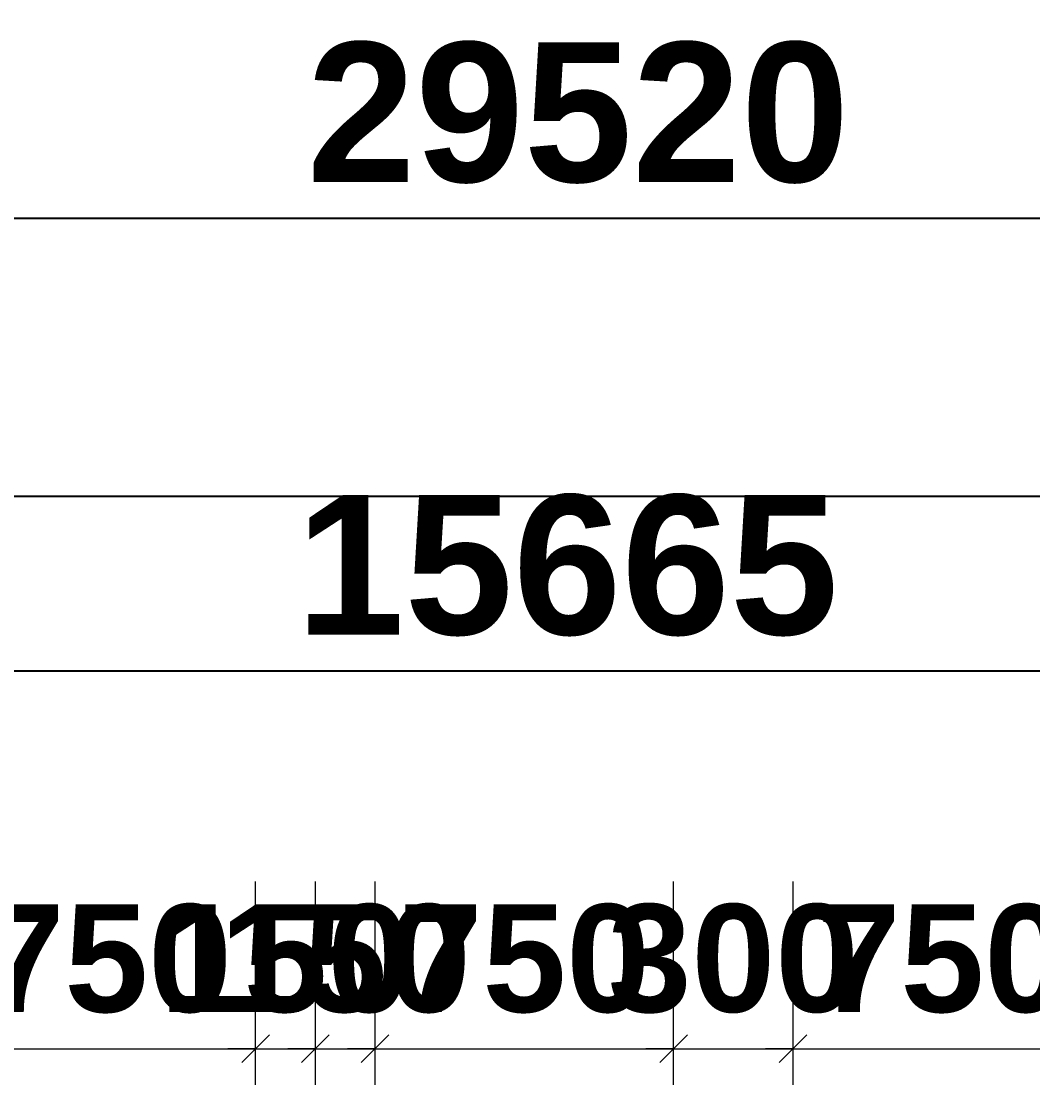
# Model space of a CAD drawing. Header units: inches. Extents: x 22 to 382261, y 22 to 371281.
# Drawn here: x 142345 to 144884, y 222115 to 224806 of the extents above; entities that cross this region are included whole.
import ezdxf

# ---------------------------------------------------------------- set-up
doc = ezdxf.new("R2010")
doc.units = ezdxf.units.IN
doc.header["$MEASUREMENT"] = 0
doc.layers.add('A-ANNO-DIMS', color=211, linetype='Continuous', lineweight=9)
doc.styles.add('Arial_B', font='arialbd.ttf', dxfattribs={"height": 350.793651})
doc.styles.add('Arial_B_2', font='arialbd.ttf', dxfattribs={"height": 270.833333})
doc.dimstyles.new('2', dxfattribs={"dimscale": 304.8, "dimtxt": 346.888196, "dimasz": 0.221354, "dimexe": 1.338583, "dimexo": 0.0625, "dimgap": 0.278871, "dimtad": 1, "dimdec": 0, "dimzin": 0, "dimdsep": 46, "dimtxsty": 'Arial_B', "dimblk1": 'OBLIQUE', "dimblk2": 'OBLIQUE', "dimsah": 1, "dimcen": 0.09, "dimdle": 0.557743, "dimazin": 0, "dimtfac": 1, "dimtdec": 4, "dimtix": 1, "dimtmove": 0, "dimatfit": 3, "dimfxl": 0.557743, "dimfxlon": 1, "dimtvp": 1, "dimtolj": 1, "dimtzin": 0, "dimarcsym": 2})
doc.dimstyles.new('2_2', dxfattribs={"dimscale": 304.8, "dimtxt": 267.818092, "dimasz": 0.227865, "dimexe": 1.377953, "dimexo": 0.0625, "dimgap": 0.287073, "dimtad": 1, "dimdec": 0, "dimzin": 0, "dimdsep": 46, "dimtxsty": 'Arial_B_2', "dimblk1": 'OBLIQUE', "dimblk2": 'OBLIQUE', "dimsah": 1, "dimcen": 0.09, "dimdle": 0.574147, "dimazin": 0, "dimtfac": 1, "dimtdec": 4, "dimtix": 1, "dimtmove": 0, "dimatfit": 3, "dimfxl": 0.574147, "dimfxlon": 1, "dimtvp": 1, "dimtolj": 1, "dimtzin": 0, "dimlwd": 18, "dimlwe": 18, "dimarcsym": 2})

# ---------------------------------------------------------------- blocks, each defined once
blk = doc.blocks.new('_Oblique')
at = {"color": 0, "linetype": 'ByBlock', "lineweight": -2}
blk.add_line((-0.5, -0.5), (0.5, 0.5), dxfattribs=at)
blk = doc.blocks.new('*D4782')
at = {"layer": 'A-ANNO-DIMS', "color": 0, "lineweight": 18, "transparency": 16777216}
for p, q in [((142182.9, 222133.8), (142182.9, 222644.7)), ((142932.9, 222133.8), (142932.9, 222644.7)), ((142182.9, 222224.7), (142113.4, 222224.7)), ((142182.9, 222224.7), (142932.9, 222224.7)), ((142932.9, 222224.7), (143002.3, 222224.7))]:
    blk.add_line(p, q, dxfattribs=at)
at = {"layer": 'Defpoints', "color": 0, "transparency": 16777216}
for p in [(142932.9, 222224.7), (142182.9, 222114.7), (142932.9, 222114.7)]:
    blk.add_point(p, dxfattribs=at)
at = {"layer": 'A-ANNO-DIMS', "color": 0, "lineweight": 18, "transparency": 16777216, "xscale": 69.45312499999999, "yscale": 69.45312499999999, "zscale": 69.45312499999999}
blk.add_blockref('_Oblique', (142182.9, 222224.7), dxfattribs=at)
at = {"layer": 'A-ANNO-DIMS', "color": 0, "lineweight": 18, "transparency": 16777216, "xscale": 69.45312499999999, "yscale": 69.45312499999999, "zscale": 69.45312499999999, "rotation": 180}
blk.add_blockref('_Oblique', (142932.9, 222224.7), dxfattribs=at)
at = {"layer": 'A-ANNO-DIMS', "color": 0, "lineweight": 18, "transparency": 16777216, "insert": (142557.9, 222450.5), "char_height": 270.83, "width": 461.74, "attachment_point": 5, "style": 'Arial_B_2'}
blk.add_mtext('\\A1;750', dxfattribs=at)
blk = doc.blocks.new('*D4783')
at = {"layer": 'A-ANNO-DIMS', "color": 0, "lineweight": 18, "transparency": 16777216}
for p, q in [((142932.9, 222133.8), (142932.9, 222644.7)), ((143082.9, 222133.8), (143082.9, 222644.7)), ((142932.9, 222224.7), (142863.4, 222224.7)), ((142932.9, 222224.7), (143082.9, 222224.7)), ((143082.9, 222224.7), (143152.3, 222224.7))]:
    blk.add_line(p, q, dxfattribs=at)
at = {"layer": 'Defpoints', "color": 0, "transparency": 16777216}
for p in [(143082.9, 222224.7), (142932.9, 222114.7), (143082.9, 222114.7)]:
    blk.add_point(p, dxfattribs=at)
at = {"layer": 'A-ANNO-DIMS', "color": 0, "lineweight": 18, "transparency": 16777216, "xscale": 69.45312499999999, "yscale": 69.45312499999999, "zscale": 69.45312499999999}
blk.add_blockref('_Oblique', (142932.9, 222224.7), dxfattribs=at)
at = {"layer": 'A-ANNO-DIMS', "color": 0, "lineweight": 18, "transparency": 16777216, "xscale": 69.45312499999999, "yscale": 69.45312499999999, "zscale": 69.45312499999999, "rotation": 180}
blk.add_blockref('_Oblique', (143082.9, 222224.7), dxfattribs=at)
at = {"layer": 'A-ANNO-DIMS', "color": 0, "lineweight": 18, "transparency": 16777216, "insert": (143007.9, 222450.5), "char_height": 270.83, "width": 461.74, "attachment_point": 5, "style": 'Arial_B_2'}
blk.add_mtext('\\A1;150', dxfattribs=at)
blk = doc.blocks.new('*D4784')
at = {"layer": 'A-ANNO-DIMS', "color": 0, "lineweight": 18, "transparency": 16777216}
for p, q in [((143082.9, 222133.8), (143082.9, 222644.7)), ((143232.9, 222133.8), (143232.9, 222644.7)), ((143082.9, 222224.7), (143013.4, 222224.7)), ((143082.9, 222224.7), (143232.9, 222224.7)), ((143232.9, 222224.7), (143302.3, 222224.7))]:
    blk.add_line(p, q, dxfattribs=at)
at = {"layer": 'Defpoints', "color": 0, "transparency": 16777216}
for p in [(143232.9, 222224.7), (143082.9, 222114.7), (143232.9, 222114.7)]:
    blk.add_point(p, dxfattribs=at)
at = {"layer": 'A-ANNO-DIMS', "color": 0, "lineweight": 18, "transparency": 16777216, "xscale": 69.45312499999999, "yscale": 69.45312499999999, "zscale": 69.45312499999999}
blk.add_blockref('_Oblique', (143082.9, 222224.7), dxfattribs=at)
at = {"layer": 'A-ANNO-DIMS', "color": 0, "lineweight": 18, "transparency": 16777216, "xscale": 69.45312499999999, "yscale": 69.45312499999999, "zscale": 69.45312499999999, "rotation": 180}
blk.add_blockref('_Oblique', (143232.9, 222224.7), dxfattribs=at)
at = {"layer": 'A-ANNO-DIMS', "color": 0, "lineweight": 18, "transparency": 16777216, "insert": (143157.9, 222450.5), "char_height": 270.83, "width": 461.74, "attachment_point": 5, "style": 'Arial_B_2'}
blk.add_mtext('\\A1;150', dxfattribs=at)
blk = doc.blocks.new('*D4785')
at = {"layer": 'A-ANNO-DIMS', "color": 0, "lineweight": 18, "transparency": 16777216}
for p, q in [((143232.9, 222133.8), (143232.9, 222644.7)), ((143982.9, 222133.8), (143982.9, 222644.7)), ((143232.9, 222224.7), (143163.4, 222224.7)), ((143232.9, 222224.7), (143982.9, 222224.7)), ((143982.9, 222224.7), (144052.3, 222224.7))]:
    blk.add_line(p, q, dxfattribs=at)
at = {"layer": 'Defpoints', "color": 0, "transparency": 16777216}
for p in [(143982.9, 222224.7), (143232.9, 222114.7), (143982.9, 222114.7)]:
    blk.add_point(p, dxfattribs=at)
at = {"layer": 'A-ANNO-DIMS', "color": 0, "lineweight": 18, "transparency": 16777216, "xscale": 69.45312499999999, "yscale": 69.45312499999999, "zscale": 69.45312499999999}
blk.add_blockref('_Oblique', (143232.9, 222224.7), dxfattribs=at)
at = {"layer": 'A-ANNO-DIMS', "color": 0, "lineweight": 18, "transparency": 16777216, "xscale": 69.45312499999999, "yscale": 69.45312499999999, "zscale": 69.45312499999999, "rotation": 180}
blk.add_blockref('_Oblique', (143982.9, 222224.7), dxfattribs=at)
at = {"layer": 'A-ANNO-DIMS', "color": 0, "lineweight": 18, "transparency": 16777216, "insert": (143607.9, 222450.5), "char_height": 270.83, "width": 461.74, "attachment_point": 5, "style": 'Arial_B_2'}
blk.add_mtext('\\A1;750', dxfattribs=at)
blk = doc.blocks.new('*D4786')
at = {"layer": 'A-ANNO-DIMS', "color": 0, "lineweight": 18, "transparency": 16777216}
for p, q in [((143982.9, 222133.8), (143982.9, 222644.7)), ((144282.9, 222133.8), (144282.9, 222644.7)), ((143982.9, 222224.7), (143913.4, 222224.7)), ((143982.9, 222224.7), (144282.9, 222224.7)), ((144282.9, 222224.7), (144352.3, 222224.7))]:
    blk.add_line(p, q, dxfattribs=at)
at = {"layer": 'Defpoints', "color": 0, "transparency": 16777216}
for p in [(144282.9, 222224.7), (143982.9, 222114.7), (144282.9, 222114.7)]:
    blk.add_point(p, dxfattribs=at)
at = {"layer": 'A-ANNO-DIMS', "color": 0, "lineweight": 18, "transparency": 16777216, "xscale": 69.45312499999999, "yscale": 69.45312499999999, "zscale": 69.45312499999999}
blk.add_blockref('_Oblique', (143982.9, 222224.7), dxfattribs=at)
at = {"layer": 'A-ANNO-DIMS', "color": 0, "lineweight": 18, "transparency": 16777216, "xscale": 69.45312499999999, "yscale": 69.45312499999999, "zscale": 69.45312499999999, "rotation": 180}
blk.add_blockref('_Oblique', (144282.9, 222224.7), dxfattribs=at)
at = {"layer": 'A-ANNO-DIMS', "color": 0, "lineweight": 18, "transparency": 16777216, "insert": (144132.9, 222450.5), "char_height": 270.83, "width": 461.74, "attachment_point": 5, "style": 'Arial_B_2'}
blk.add_mtext('\\A1;300', dxfattribs=at)
blk = doc.blocks.new('*D4787')
at = {"layer": 'A-ANNO-DIMS', "color": 0, "lineweight": 18, "transparency": 16777216}
for p, q in [((144282.9, 222133.8), (144282.9, 222644.7)), ((145032.9, 222133.8), (145032.9, 222644.7)), ((144282.9, 222224.7), (144213.4, 222224.7)), ((144282.9, 222224.7), (145032.9, 222224.7)), ((145032.9, 222224.7), (145102.3, 222224.7))]:
    blk.add_line(p, q, dxfattribs=at)
at = {"layer": 'Defpoints', "color": 0, "transparency": 16777216}
for p in [(145032.9, 222224.7), (144282.9, 222114.7), (145032.9, 222114.7)]:
    blk.add_point(p, dxfattribs=at)
at = {"layer": 'A-ANNO-DIMS', "color": 0, "lineweight": 18, "transparency": 16777216, "xscale": 69.45312499999999, "yscale": 69.45312499999999, "zscale": 69.45312499999999}
blk.add_blockref('_Oblique', (144282.9, 222224.7), dxfattribs=at)
at = {"layer": 'A-ANNO-DIMS', "color": 0, "lineweight": 18, "transparency": 16777216, "xscale": 69.45312499999999, "yscale": 69.45312499999999, "zscale": 69.45312499999999, "rotation": 180}
blk.add_blockref('_Oblique', (145032.9, 222224.7), dxfattribs=at)
at = {"layer": 'A-ANNO-DIMS', "color": 0, "lineweight": 18, "transparency": 16777216, "insert": (144657.9, 222450.5), "char_height": 270.83, "width": 461.74, "attachment_point": 5, "style": 'Arial_B_2'}
blk.add_mtext('\\A1;750', dxfattribs=at)
blk = doc.blocks.new('*D4869')
at = {"layer": 'A-ANNO-DIMS', "color": 0, "lineweight": -2, "transparency": 16777216}
for p, q in [((135882.9, 223083.2), (135882.9, 223582.1)), ((151548.3, 223083.2), (151548.3, 223582.1)), ((135712.9, 223174.1), (151718.3, 223174.1))]:
    blk.add_line(p, q, dxfattribs=at)
at = {"layer": 'Defpoints', "color": 0, "transparency": 16777216}
for p in [(151548.3, 223174.1), (135882.9, 223064.1), (151548.3, 223064.1)]:
    blk.add_point(p, dxfattribs=at)
at = {"layer": 'A-ANNO-DIMS', "color": 0, "lineweight": -2, "transparency": 16777216, "xscale": 67.46874999999999, "yscale": 67.46874999999999, "zscale": 67.46874999999999, "rotation": 180}
blk.add_blockref('_Oblique', (135882.9, 223174.1), dxfattribs=at)
at = {"layer": 'A-ANNO-DIMS', "color": 0, "lineweight": -2, "transparency": 16777216, "xscale": 67.46874999999999, "yscale": 67.46874999999999, "zscale": 67.46874999999999}
blk.add_blockref('_Oblique', (151548.3, 223174.1), dxfattribs=at)
at = {"layer": 'A-ANNO-DIMS', "color": 0, "transparency": 16777216, "insert": (143715.6, 223438.2), "char_height": 350.79, "width": 1026.089, "attachment_point": 5, "style": 'Arial_B'}
blk.add_mtext('\\A1;15665', dxfattribs=at)
blk = doc.blocks.new('*D4872')
at = {"layer": 'A-ANNO-DIMS', "color": 0, "lineweight": -2, "transparency": 16777216}
for p, q in [((128982.9, 224220.3), (128982.9, 224719.2)), ((158502.9, 224220.3), (158502.9, 224719.2)), ((128812.9, 224311.2), (158672.9, 224311.2))]:
    blk.add_line(p, q, dxfattribs=at)
at = {"layer": 'Defpoints', "color": 0, "transparency": 16777216}
for p in [(158502.9, 224311.2), (128982.9, 224201.2), (158502.9, 224201.2)]:
    blk.add_point(p, dxfattribs=at)
at = {"layer": 'A-ANNO-DIMS', "color": 0, "lineweight": -2, "transparency": 16777216, "xscale": 67.46874999999999, "yscale": 67.46874999999999, "zscale": 67.46874999999999, "rotation": 180}
blk.add_blockref('_Oblique', (128982.9, 224311.2), dxfattribs=at)
at = {"layer": 'A-ANNO-DIMS', "color": 0, "lineweight": -2, "transparency": 16777216, "xscale": 67.46874999999999, "yscale": 67.46874999999999, "zscale": 67.46874999999999}
blk.add_blockref('_Oblique', (158502.9, 224311.2), dxfattribs=at)
at = {"layer": 'A-ANNO-DIMS', "color": 0, "transparency": 16777216, "insert": (143742.9, 224575.4), "char_height": 350.79, "width": 1026.089, "attachment_point": 5, "style": 'Arial_B'}
blk.add_mtext('\\A1;29520', dxfattribs=at)
blk = doc.blocks.new('*D4875')
at = {"layer": 'A-ANNO-DIMS', "color": 0, "lineweight": -2, "transparency": 16777216}
for p, q in [((151442.9, 223521.8), (151442.9, 224020.7)), ((141242.9, 223703.7), (141242.9, 223204.7)), ((141072.9, 223612.7), (151612.9, 223612.7))]:
    blk.add_line(p, q, dxfattribs=at)
at = {"layer": 'Defpoints', "color": 0, "transparency": 16777216}
for p in [(141242.9, 223722.7), (151442.9, 223612.7), (151442.9, 223502.7)]:
    blk.add_point(p, dxfattribs=at)
at = {"layer": 'A-ANNO-DIMS', "color": 0, "lineweight": -2, "transparency": 16777216, "xscale": 67.46874999999999, "yscale": 67.46874999999999, "zscale": 67.46874999999999, "rotation": 180}
blk.add_blockref('_Oblique', (141242.9, 223612.7), dxfattribs=at)
at = {"layer": 'A-ANNO-DIMS', "color": 0, "lineweight": -2, "transparency": 16777216, "xscale": 67.46874999999999, "yscale": 67.46874999999999, "zscale": 67.46874999999999}
blk.add_blockref('_Oblique', (151442.9, 223612.7), dxfattribs=at)
at = {"layer": 'A-ANNO-DIMS', "color": 0, "transparency": 16777216, "insert": (146342.9, 223876.8), "char_height": 350.79, "width": 1026.089, "attachment_point": 5, "style": 'Arial_B'}
blk.add_mtext('\\A1;10200', dxfattribs=at)

msp = doc.modelspace()

# ---------------------------------------------------------------- dimensions: what is measured, and where the dimension line sits
at = {"layer": 'A-ANNO-DIMS'}
for base, p1, p2, override, picture, middle in [((158502.9, 224311.2), (128982.9, 224201.2), (158502.9, 224201.2), {"dimpost": '<>', "dimfxl": 29520}, '*D4872', (143742.9, 224575.4)), ((151442.9, 223612.7), (141242.9, 223722.7), (151442.9, 223502.7), {"dimpost": '<>', "dimfxl": 10202.372273}, '*D4875', (146342.9, 223876.8)), ((151548.3, 223174.1), (135882.9, 223064.1), (151548.3, 223064.1), {"dimpost": '<>', "dimfxl": 15665.4}, '*D4869', (143715.6, 223438.2))]:
    dim = msp.add_linear_dim(base=base, p1=p1, p2=p2, dimstyle='2', override=override, dxfattribs=at)
    dim.commit()
    dim.dimension.update_dxf_attribs({"geometry": picture, "text_midpoint": middle})
at = {"layer": 'A-ANNO-DIMS', "lineweight": 18}
for base, p1, p2, override, picture, middle in [((142932.9, 222224.7), (142182.9, 222114.7), (142932.9, 222114.7), {"dimpost": '<>', "dimfxl": 750}, '*D4782', (142557.9, 222450.5)), ((143082.9, 222224.7), (142932.9, 222114.7), (143082.9, 222114.7), {"dimpost": '<>', "dimfxl": 150}, '*D4783', (143007.9, 222450.5)), ((143232.9, 222224.7), (143082.9, 222114.7), (143232.9, 222114.7), {"dimpost": '<>', "dimfxl": 150}, '*D4784', (143157.9, 222450.5)), ((143982.9, 222224.7), (143232.9, 222114.7), (143982.9, 222114.7), {"dimpost": '<>', "dimfxl": 750}, '*D4785', (143607.9, 222450.5)), ((144282.9, 222224.7), (143982.9, 222114.7), (144282.9, 222114.7), {"dimpost": '<>', "dimfxl": 300}, '*D4786', (144132.9, 222450.5)), ((145032.9, 222224.7), (144282.9, 222114.7), (145032.9, 222114.7), {"dimpost": '<>', "dimfxl": 750}, '*D4787', (144657.9, 222450.5))]:
    dim = msp.add_linear_dim(base=base, p1=p1, p2=p2, dimstyle='2_2', override=override, dxfattribs=at)
    dim.commit()
    dim.dimension.update_dxf_attribs({"geometry": picture, "text_midpoint": middle})

doc.saveas('drawing.dxf')
